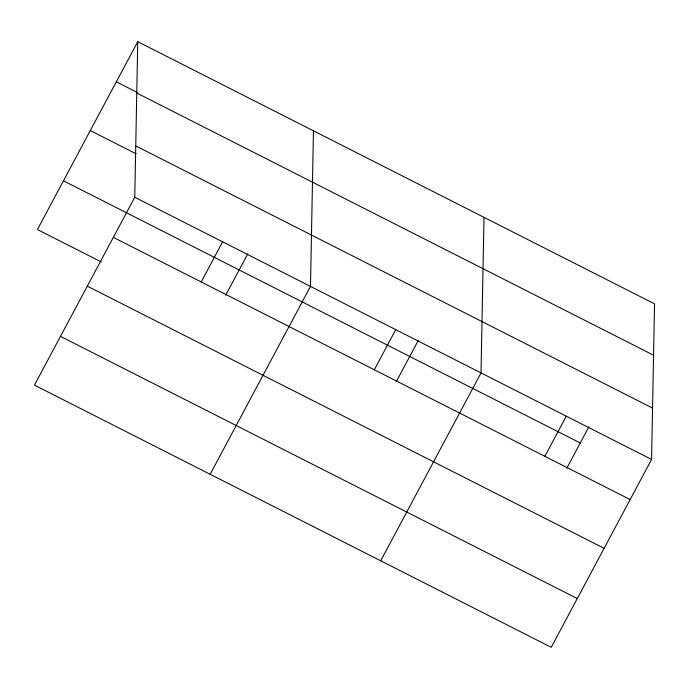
<?xml version="1.0" encoding="UTF-8"?>
<svg xmlns="http://www.w3.org/2000/svg" width="689" height="689" viewBox="0 0 689 689"><rect width="100%" height="100%" fill="white"/><g stroke="black" fill="none" stroke-linecap="round" stroke-linejoin="round"><path stroke-width="1.03" d="M134.768 197.252L137.748 41.684L654.55 303.866L651.57 459.442L551.252 647.316L34.45 385.134L134.768 197.252L651.57 459.442M313.461 130.824L310.481 286.4L210.162 474.273M484.005 217.345L481.025 372.921L380.707 560.794M137.748 41.684L37.43 229.558L101.412 262.018M201.197 281.956L222.625 241.83M225.656 295.262L247.782 253.836M374.325 369.786L395.753 329.661M396.201 381.784L418.326 340.349M544.87 456.307L566.298 416.182M566.746 468.305L588.871 426.87M116.32 81.81L137.326 92.472M136.767 93.024L653.568 355.205M135.75 145.913L652.552 408.103M90.285 130.565L136.121 153.819M63.466 180.802L580.267 442.984M113.34 237.386L630.142 499.568M87.305 286.142L604.115 548.323M60.486 336.378L577.287 598.56"/></g></svg>
